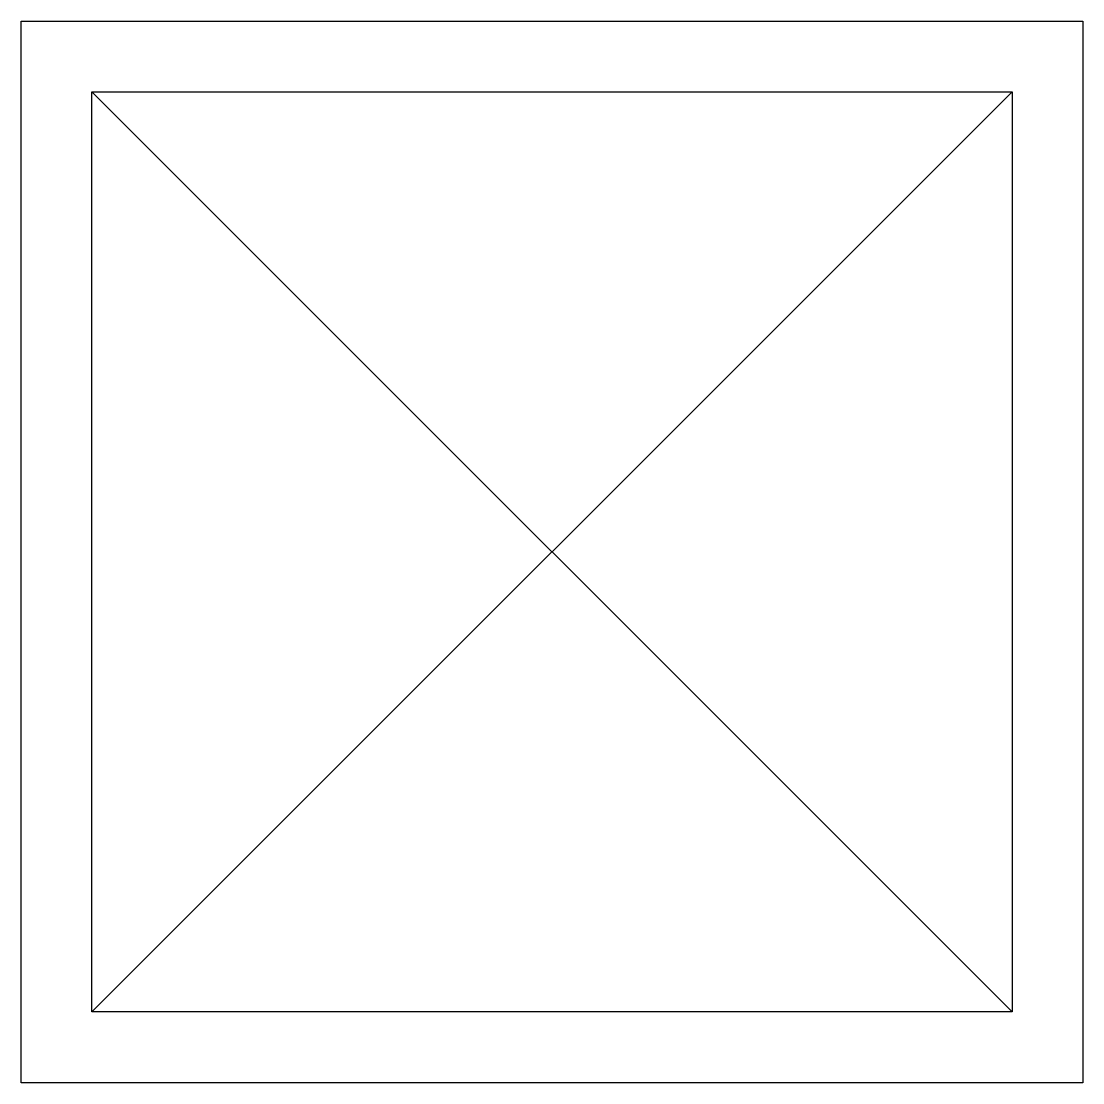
# Model space of a CAD drawing. Header units: millimetres. Extents: x -150 to 150, y -150 to 150.
import ezdxf

# ---------------------------------------------------------------- set-up
doc = ezdxf.new("R2010")
doc.units = ezdxf.units.MM
doc.header["$MEASUREMENT"] = 0

msp = doc.modelspace()

# ---------------------------------------------------------------- wipeouts: each hides what was drawn before it
msp.add_wipeout([(-150, 150), (150, 150), (150, -150), (-150, -150)])

# ---------------------------------------------------------------- next in the draw order: linework, layer by layer
at = {"ltscale": 80}
for points in [[(150, -150), (-150, -150), (-150, 150), (150, 150)], [(130, -130), (-130, -130), (-130, 130), (130, 130)]]:
    msp.add_lwpolyline(points, close=True, dxfattribs=at)
for points in [[(-130, 130), (130, -130)], [(130, 130), (-130, -130)]]:
    msp.add_lwpolyline(points)

doc.saveas('drawing.dxf')
